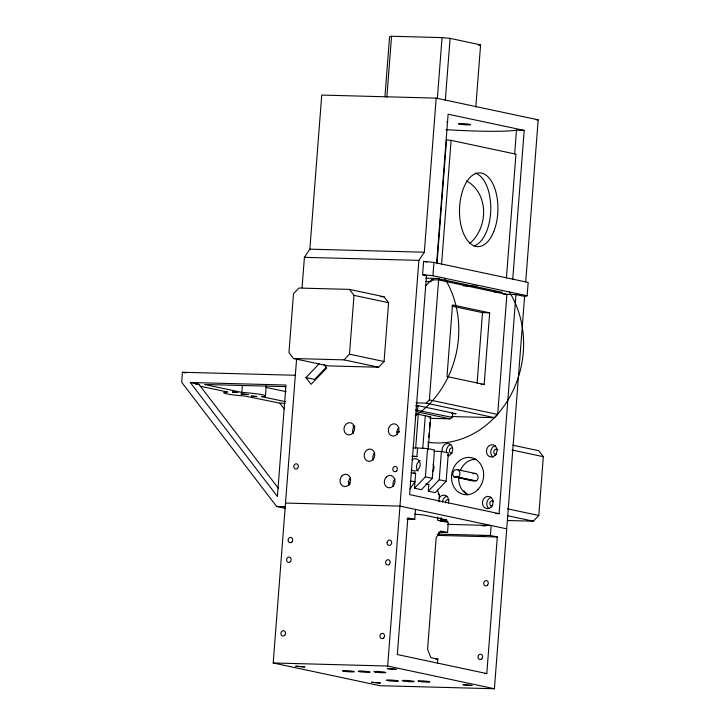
<?xml version="1.0" encoding="UTF-8"?>
<svg xmlns="http://www.w3.org/2000/svg" width="725" height="725" viewBox="0 0 725 725"><rect width="100%" height="100%" fill="white"/><g stroke="black" fill="none" stroke-linecap="round" stroke-linejoin="round"><path stroke-width="1.09" d="M295.338 375.269L182.446 372.269L181.676 382.256L276.633 506.485L285.278 508.325M285.442 401.677L261.634 396.611L262.885 396.548A20.953 1.713 4.4 0 0 244.171 392.56L241.851 392.406L242.358 385.736M265.477 395.877L266.247 385.881M504.736 294.278L515.955 294.577L499.099 513.653L409.634 494.613L426.49 275.536L422.593 274.712L423.627 261.381L433.949 262.387L528.172 282.433L527.147 295.764L524.601 296.416L494.405 688.75L379.945 685.705L273.198 662.976L296.607 358.766M302.071 287.752L304.409 257.321L309.865 249.173L321.728 95.075L436.187 98.12L538.186 119.833L525.707 281.971M293.525 358.522L344.031 359.863L349.486 354.163L354.008 295.356L349.45 289.393L298.945 288.052L293.489 293.743L288.967 352.549L293.525 358.522L328.099 365.88L378.604 367.222L384.06 361.521L388.582 302.715L384.023 296.752L349.45 289.393M384.957 96.624L389.57 36.758L391.545 36.25L442.051 37.591L450.089 38.371L480.603 44.868L475.817 106.983M386.851 97.241L391.545 36.25M494.405 688.75L387.657 666.03L418.869 260.375L424.324 252.218L436.187 98.12M437.356 98.582L442.051 37.591M418.117 405.592L417.083 411.845L449.926 418.842L452.355 417.392L452.69 412.951M415.67 448.132L418.271 414.283M413.087 447.805L427.578 448.512L434.493 449.98L432.317 478.301L421.397 489.701L414.483 488.224L415.642 473.235L411.166 472.791M412.017 456.442L416.92 456.569L417.564 448.24M445.304 100.494L450.089 38.371M527.147 295.764L432.925 275.708L433.949 262.387M406.897 519.2L414.754 519.408L415.525 509.412M436.677 263.012L448.123 114.206L524.193 130.4L512.747 279.207M422.757 448.494L425.276 415.778M436.985 263.746L446.518 139.934L451.104 140.378L515.937 154.171L506.412 277.992M416.077 402.873L426.264 403.145L429.381 399.892L438.607 279.941L431.457 279.75L425.285 286.203M441.579 264.19L451.104 140.378M414.483 488.224L425.403 476.832L427.578 448.512M428.14 446.328L428.484 441.815M428.828 437.302L429.173 432.789M429.526 428.276L429.961 422.639M428.158 449.645L430.677 416.92L416.114 413.821M433.749 451.249L441.407 451.458L448.322 452.926L446.147 481.246L435.236 492.638L428.321 491.169L428.828 484.508L425.865 483.874M428.321 491.169L439.232 479.778L441.407 451.458M437.755 516.952L437.501 520.215L448.304 522.517L447.542 532.513L438.489 532.268M438.924 501.745L439.423 495.229L437.383 490.091M440.002 521.003L447.833 521.212L440.918 519.743L441.09 517.523M437.456 663.565L437.8 659.125L430.886 657.647L427.569 649.328L436.16 537.705L440.628 531.035L447.542 532.513M477.095 383.153L482.515 312.638L451.911 306.122M484.164 384.458L489.674 312.828L452.5 304.917L446.99 376.547L484.164 384.458L481.092 384.377M514.659 153.863L516.481 130.192L524.193 130.4M451.53 416.54L494.55 417.682L497.667 414.428L506.902 294.477L438.607 279.941M484.545 673.525L486.792 673.579L497.305 536.971L490.39 535.503L491.16 525.507L447.388 524.338M507.527 520.505L533.337 521.193L538.793 515.493L543.324 456.687L538.766 450.723L512.829 445.204M410.033 488.967L414.999 481.563L410.522 481.119M324.084 364.711L326.658 368.083L311.116 384.313L305.959 377.562L319.172 363.769M326.259 367.231L314.605 379.411L305.959 377.562M453.986 476.968L458.644 476.706A4.187 3.562 -78 0 0 459.097 470.815A4.187 3.562 -78 0 0 454.04 470.679A4.187 3.562 -78 0 0 453.587 476.57L472.138 480.838L476.796 480.575A4.187 3.562 -78 0 0 477.53 475.102A4.187 3.562 -78 0 0 472.981 473.905M478.618 45.376L480.603 44.868M516.481 130.192L516.109 130.255A93.887 7.694 4.4 0 1 446.011 129.666M535.938 119.77L538.186 119.833M309.865 249.173L424.324 252.218M304.409 257.321L418.869 260.375M424.243 275.482L426.49 275.536M425.774 278.155L439.232 278.518M425.838 281.463L431.466 281.608M463.402 285.84L476.86 286.194M494.532 292.157L502.434 292.365L437.601 278.572M503.83 294.395L506.902 294.477M380.661 296.661L384.023 296.752M482.515 312.638L489.674 312.828M190.267 382.492L285.976 385.038L277.403 496.489L190.267 382.492L198.904 384.332L278.5 488.46M195.687 384.241L198.904 384.332M285.623 386.642L204.631 384.486L241.851 392.406M415.57 405.764L418.932 405.855L456.097 413.757L451.621 413.64M200.172 386.198L227.541 392.026L226.291 392.089A20.953 1.713 4.4 0 0 245.005 396.067L279.787 403.145L285.152 403.29M415.534 409.978L452.355 417.392M428.212 416.938L430.677 416.92M429.952 418.307L449.926 418.842M397.2 431.502L399.421 431.556M396.91 432.263L399.131 432.327M413.676 473.18L415.642 473.235M426.681 484.445L428.828 484.508M285.505 503.05L399.964 506.095L506.712 528.824M276.633 506.485L285.215 506.712M495.728 513.563L499.099 513.653M440.918 519.743L446.636 519.897L423.3 514.931L414.609 514.143M437.646 534.098L490.39 535.503M437.827 535.394L497.305 536.971M435.562 659.061L437.8 659.125M273.198 662.976L387.657 666.03M481.781 525.643L485.46 525.997M437.356 534.987L439.287 534.914L437.257 534.552M422.593 274.712L432.925 275.708M412.443 456.134L416.92 456.569M423.627 261.381L426.862 262.069M515.955 294.577L524.601 296.416M431.457 279.75L433.188 280.122M354.008 295.356L388.582 302.715M349.486 354.163L384.06 361.521M344.031 359.863L378.604 367.222M429.381 399.892L497.667 414.428M426.264 403.145L494.55 417.682M265.649 387.313L286.203 391.69M182.446 372.269L185.727 372.958M511.986 450.017L543.324 456.687M457.575 469.7L475.727 473.561M458.182 477.086L476.334 480.947M456.088 477.023L474.241 480.892M425.403 476.832L432.317 478.301M439.232 479.778L446.147 481.246M507.464 508.823L538.793 515.493M507.409 515.674L533.337 521.193M414.754 519.408L407.84 517.931L397.327 654.539L486.792 673.579M348.063 481.463L350.13 484.164M279.787 403.145L284.572 409.398M438.181 493.526L439.423 495.229M444.57 278.228A93.652 79.587 -78 0 1 415.126 415.942M354.915 426.681A93.652 79.587 -78 0 1 352.912 426.092M509.394 292.03A93.652 79.587 -78 0 1 510.472 395.651A93.652 79.587 -78 0 1 427.886 442.223M446.917 121.727A18.777 1.541 4.4 0 1 447.108 122.534M492.483 506.014A2.683 2.284 -78 0 1 489.846 503.014A2.683 2.284 -78 0 1 493.417 501.138M496.462 454.367A2.683 2.284 -78 0 1 493.906 451.022A2.683 2.284 -78 0 1 497.83 449.935M466.963 493.87A18.777 15.959 -78 0 1 463.873 490.816M473.461 459.795A18.777 15.959 -78 0 1 475.555 459.369M493.009 457.04A6.199 5.274 -78 0 1 490.879 450.832A6.199 5.274 -78 0 1 495.148 445.784M442.15 451.131A6.199 5.274 -78 0 1 446.473 443.682A6.199 5.274 -78 0 1 452.627 448.213A6.199 5.274 -78 0 1 448.304 455.663M448.657 455.862A6.199 5.274 -78 0 1 447.633 454.856M446.473 452.056A6.199 5.274 -78 0 1 450.796 444.606M439.069 498.111A6.199 5.274 -78 0 1 445.875 495.673A6.199 5.274 -78 0 1 448.403 503.05M349.124 485.233A6.199 5.274 -78 0 1 350.538 477.82M452.101 453.188A2.683 2.284 -78 0 1 449.418 450.533A2.683 2.284 -78 0 1 452.5 448.032M489.031 508.687A6.199 5.274 -78 0 1 486.901 502.479A6.199 5.274 -78 0 1 491.178 497.432M442.44 502.099A6.199 5.274 -78 0 1 446.827 496.244M445.476 502.869A2.683 2.284 -78 0 1 449.056 499.96M353.102 433.595A6.199 5.274 -78 0 1 354.516 426.173M397.454 434.773A6.199 5.274 -78 0 1 398.868 427.351M393.485 486.421A6.199 5.274 -78 0 1 394.898 478.998M373.293 460.003A6.199 5.274 -78 0 1 374.707 452.59M266.12 386.099A20.953 1.713 4.4 0 1 265.64 386.289M411.999 459.886A6.199 5.274 -78 0 1 419.077 460.801A6.199 5.274 -78 0 1 418.434 469.129A6.199 5.274 -78 0 1 411.247 469.664M418.171 471.141A6.199 5.274 -78 0 1 420.174 460.583M433.169 464.163A6.199 5.274 -78 0 1 432.589 471.676M468.105 494.776A18.442 15.669 -78 0 1 458.753 477.141M460.303 470.607A18.442 15.669 -78 0 1 475.908 459.233M475.21 173.112A36.884 19.203 -88.5 0 1 490.771 209.588A36.884 19.203 -88.5 0 1 473.76 246.002M466.673 181.051A36.884 31.338 -78 0 1 469.637 243.6M387.123 542.527L387.123 543.224A2.683 2.284 -78 0 0 389.497 545.363A2.683 2.284 -78 0 0 391.699 542.653A2.683 2.284 -78 0 0 389.706 540.053L389.108 540.089A2.683 2.284 -78 0 0 387.123 542.527M241.099 394.019L248.095 394.581L241.099 394.019M341.901 475.981L340.958 477.231A6.199 5.274 -78 0 0 344.828 486.602A6.199 5.274 -78 0 0 350.13 477.476L349.387 476.18A6.199 5.274 -78 0 0 341.901 475.981M386.253 477.159L385.31 478.409A6.199 5.274 -78 0 0 385.582 485.877A6.199 5.274 -78 0 0 391.899 487.028L394.01 484.826A6.199 5.274 -78 0 0 394.482 478.654L393.738 477.358A6.199 5.274 -78 0 0 386.253 477.159M232.48 392.044L237.755 392.497L232.48 392.044M251.493 396.095L256.768 396.539L251.493 396.095M479.805 535.684L485.07 536.138L479.805 535.684M295.818 666.175L304.718 666.937L295.818 666.175M387.386 668.613L396.285 669.374L387.386 668.613M371.454 682.27L380.344 683.032L371.454 682.27M463.021 684.708L471.921 685.469L463.021 684.708M477.893 489.583A18.777 15.959 -78 0 0 473.117 458.173A18.777 15.959 -78 0 0 451.729 480.503A18.777 15.959 -78 0 0 477.893 489.583M495.148 455.318A6.199 5.274 -78 0 0 493.571 444.942A6.199 5.274 -78 0 0 486.502 452.318A6.199 5.274 -78 0 0 495.148 455.318M460.221 124.265A6.199 0.508 4.4 0 0 470.507 124.8A6.199 0.508 4.4 0 0 462.786 123.603A6.199 0.508 4.4 0 0 460.221 124.265M352.685 433.251A6.199 5.274 -78 0 0 351.108 422.874A6.199 5.274 -78 0 0 344.04 430.251A6.199 5.274 -78 0 0 352.685 433.251M397.037 434.429A6.199 5.274 -78 0 0 395.46 424.053A6.199 5.274 -78 0 0 388.401 431.429A6.199 5.274 -78 0 0 397.037 434.429M372.877 459.659A6.199 5.274 -78 0 0 371.3 449.292A6.199 5.274 -78 0 0 364.231 456.659A6.199 5.274 -78 0 0 372.877 459.659M297.531 468.368A2.683 2.284 -78 0 0 296.851 463.882A2.683 2.284 -78 0 0 293.797 467.072A2.683 2.284 -78 0 0 297.531 468.368M396.539 471.005A2.683 2.284 -78 0 0 395.859 466.519A2.683 2.284 -78 0 0 392.805 469.709A2.683 2.284 -78 0 0 396.539 471.005M491.178 506.956A6.199 5.274 -78 0 0 489.593 496.58A6.199 5.274 -78 0 0 482.533 503.957A6.199 5.274 -78 0 0 491.178 506.956M383.697 637.928A2.683 2.284 -78 0 0 383.017 633.442A2.683 2.284 -78 0 0 379.963 636.632A2.683 2.284 -78 0 0 383.697 637.928M481.808 658.808A2.683 2.284 -78 0 0 481.128 654.322A2.683 2.284 -78 0 0 478.065 657.512A2.683 2.284 -78 0 0 481.808 658.808M404.052 681.101A6.036 0.498 4.4 0 0 414.066 681.627A6.036 0.498 4.4 0 0 406.553 680.458A6.036 0.498 4.4 0 0 404.052 681.101M344.23 671.296A6.036 0.498 4.4 0 0 354.244 671.821A6.036 0.498 4.4 0 0 346.722 670.652A6.036 0.498 4.4 0 0 344.23 671.296M388.31 680.684A6.036 0.498 4.4 0 0 398.324 681.21A6.036 0.498 4.4 0 0 390.811 680.041A6.036 0.498 4.4 0 0 388.31 680.684M291.867 542.001A2.683 2.284 -78 0 0 291.187 537.515A2.683 2.284 -78 0 0 288.133 540.705A2.683 2.284 -78 0 0 291.867 542.001M419.793 681.518A6.036 0.498 4.4 0 0 429.798 682.044A6.036 0.498 4.4 0 0 422.285 680.875A6.036 0.498 4.4 0 0 419.793 681.518M389.361 564.295A2.683 2.284 -78 0 0 388.682 559.809A2.683 2.284 -78 0 0 385.627 562.999A2.683 2.284 -78 0 0 389.361 564.295M359.972 671.722A6.036 0.498 4.4 0 0 369.977 672.247A6.036 0.498 4.4 0 0 362.464 671.078A6.036 0.498 4.4 0 0 359.972 671.722M284.689 635.29A2.683 2.284 -78 0 0 284.01 630.804A2.683 2.284 -78 0 0 280.956 633.994A2.683 2.284 -78 0 0 284.689 635.29M375.704 672.138A6.036 0.498 4.4 0 0 385.718 672.664A6.036 0.498 4.4 0 0 378.205 671.495A6.036 0.498 4.4 0 0 375.704 672.138M290.353 561.658A2.683 2.284 -78 0 0 289.674 557.172A2.683 2.284 -78 0 0 286.62 560.362A2.683 2.284 -78 0 0 290.353 561.658M487.472 585.175A2.683 2.284 -78 0 0 486.792 580.689A2.683 2.284 -78 0 0 483.738 583.879A2.683 2.284 -78 0 0 487.472 585.175M493.77 231.574A36.884 19.203 -88.5 0 0 481.536 173.094A36.884 19.203 -88.5 0 0 460.837 224.569A36.884 19.203 -88.5 0 0 493.77 231.574"/></g></svg>
